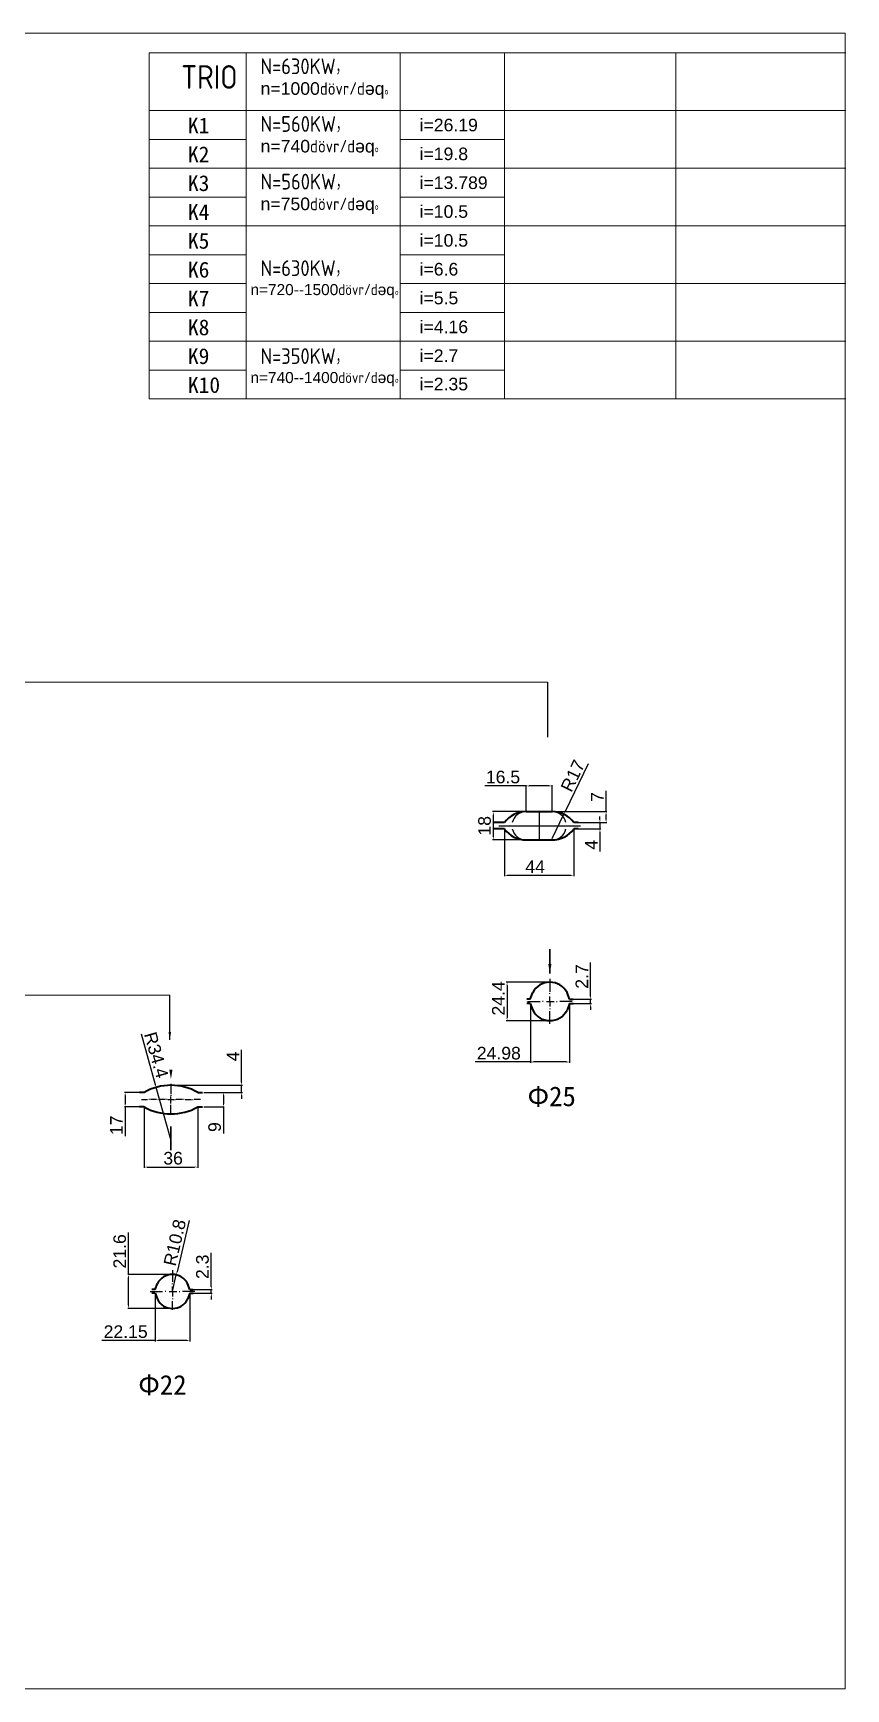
# Model space of a CAD drawing. Header units: millimetres. Extents: x 1526 to 31626, y -4643 to 9189.
# Drawn here: x 24522 to 25553, y 764 to 2865 of the extents above; entities that cross this region are included whole.
import ezdxf

# ---------------------------------------------------------------- set-up
doc = ezdxf.new("R2010")
doc.units = ezdxf.units.MM
doc.linetypes.add('ACAD_ISO02W100', pattern=[15, 12, -3])
for name, color, linetype, lineweight in [('apm2', 6, 'Continuous', 30), ('Main', 1, 'Continuous', 40), ('T', 5, 'ACAD_ISO02W100', 30), ('размерные', 7, 'Continuous', 25), ('图层4', 250, 'Continuous', 13)]:
    doc.layers.add(name, color=color, linetype=linetype, lineweight=lineweight)
doc.layers.add('Layer1', color=3, linetype='Continuous')
doc.layers.add('осевая', color=4, linetype='Continuous')
doc.styles.add('s4v4', font='arial.ttf', dxfattribs={"height": 16})
doc.styles.get("Standard").update_dxf_attribs({"font": 'arial.ttf'})
doc.styles.add('工程字', font='gbenor.shx', dxfattribs={"bigfont": 'gbcbig.shx'})
doc.dimstyles.new('ISO-25', dxfattribs={"dimtxt": 2.5, "dimasz": 2.5, "dimexe": 1.25, "dimexo": 0.625, "dimtad": 1, "dimtxsty": 'Standard', "dimcen": 2.5, "dimadec": 0, "dimazin": 0, "dimtfac": 1, "dimtmove": 0, "dimatfit": 3, "dimfxl": 1, "dimarcsym": 0})
doc.dimstyles.new('ISO-25$0', dxfattribs={"dimscale": 2, "dimtxt": 4, "dimasz": 3, "dimexe": 0.5, "dimexo": 0, "dimgap": 1, "dimtad": 1, "dimtxsty": 'Standard', "dimcen": 3, "dimclrd": 150, "dimclre": 150, "dimadec": 0, "dimazin": 0, "dimtfac": 1, "dimtmove": 0, "dimatfit": 3, "dimfxl": 1, "dimlwd": -1, "dimarcsym": 0})
doc.dimstyles.new('ISO-25$4', dxfattribs={"dimscale": 3, "dimtxt": 4, "dimasz": 1, "dimexe": 0, "dimexo": 1, "dimtad": 1, "dimtih": 1, "dimtoh": 1, "dimtxsty": 'Standard', "dimcen": 2, "dimclrd": 5, "dimclre": 5, "dimclrt": 3, "dimadec": 0, "dimazin": 0, "dimtfac": 1, "dimtmove": 0, "dimatfit": 3, "dimfxl": 1, "dimarcsym": 0})

# ---------------------------------------------------------------- blocks, each defined once
blk = doc.blocks.new('*D811')
at = {"layer": 'Defpoints', "color": 0, "transparency": 16777216}
for p in [(25152.8, 1633.5), (25202.6, 1633.5), (25202.6, 1559.4)]:
    blk.add_point(p, dxfattribs=at)
at = {"layer": '图层4', "color": 0, "lineweight": -2, "transparency": 16777216}
for p, q in [((25152.8, 1633.5), (25152.8, 1558.4)), ((25202.6, 1633.5), (25202.6, 1558.4)), ((25152.8, 1559.4), (25082.6, 1559.4)), ((25198.6, 1559.4), (25156.8, 1559.4))]:
    blk.add_line(p, q, dxfattribs=at)
at = {"layer": '图层4', "color": 0, "transparency": 16777216}
for points in [[(25156.8, 1560), (25156.8, 1558.7), (25152.8, 1559.4)], [(25198.6, 1560), (25198.6, 1558.7), (25202.6, 1559.4)]]:
    blk.add_solid(points, dxfattribs=at)
at = {"layer": '图层4', "color": 0, "lineweight": 13, "transparency": 16777216, "insert": (25112.8, 1570.5), "char_height": 16, "attachment_point": 5}
blk.add_mtext('24.98', dxfattribs=at)
blk = doc.blocks.new('*D812')
at = {"layer": 'Defpoints', "color": 0, "transparency": 16777216}
for p in [(25206.1, 1638.9), (25229.3, 1638.9), (25207, 1633.5)]:
    blk.add_point(p, dxfattribs=at)
at = {"layer": '图层4', "color": 0, "lineweight": -2, "transparency": 16777216}
for p, q in [((25229.3, 1642.9), (25229.3, 1685.6)), ((25206.1, 1638.9), (25230.3, 1638.9)), ((25229.3, 1633.5), (25229.3, 1638.9)), ((25207, 1633.5), (25230.3, 1633.5)), ((25229.3, 1629.5), (25229.3, 1625.5))]:
    blk.add_line(p, q, dxfattribs=at)
at = {"layer": '图层4', "color": 0, "transparency": 16777216}
for points in [[(25228.6, 1642.9), (25229.9, 1642.9), (25229.3, 1638.9)], [(25228.6, 1629.5), (25229.9, 1629.5), (25229.3, 1633.5)]]:
    blk.add_solid(points, dxfattribs=at)
at = {"layer": '图层4', "color": 0, "lineweight": 13, "transparency": 16777216, "insert": (25218.2, 1667.9), "char_height": 16, "attachment_point": 5, "rotation": 90}
blk.add_mtext('2.7', dxfattribs=at)
blk = doc.blocks.new('*D813')
at = {"layer": 'Defpoints', "color": 0, "transparency": 16777216}
for p in [(25177.7, 1660.6), (25123.3, 1611.8), (25177.7, 1611.8)]:
    blk.add_point(p, dxfattribs=at)
at = {"layer": '图层4', "color": 0, "lineweight": -2, "transparency": 16777216}
for p, q in [((25177.7, 1660.6), (25122.3, 1660.6)), ((25123.3, 1656.6), (25123.3, 1615.8)), ((25177.7, 1611.8), (25122.3, 1611.8))]:
    blk.add_line(p, q, dxfattribs=at)
at = {"layer": '图层4', "color": 0, "transparency": 16777216}
for points in [[(25122.6, 1656.6), (25123.9, 1656.6), (25123.3, 1660.6)], [(25122.6, 1615.8), (25123.9, 1615.8), (25123.3, 1611.8)]]:
    blk.add_solid(points, dxfattribs=at)
at = {"layer": '图层4', "color": 0, "lineweight": 13, "transparency": 16777216, "insert": (25112.2, 1640.1), "char_height": 16, "attachment_point": 5, "rotation": 90}
blk.add_mtext('24.4', dxfattribs=at)
blk = doc.blocks.new('*D814')
at = {"layer": 'Defpoints', "color": 0, "transparency": 16777216}
for p in [(24724.8, 1270.5), (24724.8, 1265.9), (24747.9, 1270.5)]:
    blk.add_point(p, dxfattribs=at)
at = {"layer": '图层4', "color": 0, "lineweight": -2, "transparency": 16777216}
for p, q in [((24747.9, 1274.5), (24747.9, 1317.2)), ((24724.8, 1270.5), (24748.9, 1270.5)), ((24724.8, 1265.9), (24748.9, 1265.9)), ((24747.9, 1265.9), (24747.9, 1270.5)), ((24747.9, 1261.9), (24747.9, 1257.9))]:
    blk.add_line(p, q, dxfattribs=at)
at = {"layer": '图层4', "color": 0, "transparency": 16777216}
for points in [[(24747.2, 1274.5), (24748.6, 1274.5), (24747.9, 1270.5)], [(24747.2, 1261.9), (24748.6, 1261.9), (24747.9, 1265.9)]]:
    blk.add_solid(points, dxfattribs=at)
at = {"layer": '图层4', "color": 0, "lineweight": 13, "transparency": 16777216, "insert": (24736.7, 1299.5), "char_height": 16, "attachment_point": 5, "rotation": 90}
blk.add_mtext('2.3', dxfattribs=at)
blk = doc.blocks.new('*D815')
at = {"layer": 'Defpoints', "color": 0, "transparency": 16777216}
for p in [(24676.5, 1265.9), (24720.7, 1265.9), (24720.7, 1205.9)]:
    blk.add_point(p, dxfattribs=at)
at = {"layer": '图层4', "color": 0, "lineweight": -2, "transparency": 16777216}
for p, q in [((24676.5, 1265.9), (24676.5, 1204.9)), ((24720.7, 1265.9), (24720.7, 1204.9)), ((24676.5, 1205.9), (24609, 1205.9)), ((24716.7, 1205.9), (24680.5, 1205.9))]:
    blk.add_line(p, q, dxfattribs=at)
at = {"layer": '图层4', "color": 0, "transparency": 16777216}
for points in [[(24680.5, 1206.6), (24680.5, 1205.2), (24676.5, 1205.9)], [(24716.7, 1206.6), (24716.7, 1205.2), (24720.7, 1205.9)]]:
    blk.add_solid(points, dxfattribs=at)
at = {"layer": '图层4', "color": 0, "lineweight": 13, "transparency": 16777216, "insert": (24639.2, 1217.1), "char_height": 16, "attachment_point": 5}
blk.add_mtext('22.15', dxfattribs=at)
blk = doc.blocks.new('*D816')
at = {"layer": 'Defpoints', "color": 0, "transparency": 16777216}
for p in [(24698.6, 1289.8), (24642.9, 1246.6), (24698.7, 1246.6)]:
    blk.add_point(p, dxfattribs=at)
at = {"layer": '图层4', "color": 0, "lineweight": -2, "transparency": 16777216}
for p, q in [((24642.9, 1289.8), (24642.9, 1343)), ((24698.6, 1289.8), (24641.9, 1289.8)), ((24642.9, 1250.6), (24642.9, 1285.8)), ((24698.7, 1246.6), (24641.9, 1246.6))]:
    blk.add_line(p, q, dxfattribs=at)
at = {"layer": '图层4', "color": 0, "transparency": 16777216}
for points in [[(24642.2, 1285.8), (24643.6, 1285.8), (24642.9, 1289.8)], [(24642.2, 1250.6), (24643.6, 1250.6), (24642.9, 1246.6)]]:
    blk.add_solid(points, dxfattribs=at)
at = {"layer": '图层4', "color": 0, "lineweight": 13, "transparency": 16777216, "insert": (24631.7, 1319.1), "char_height": 16, "attachment_point": 5, "rotation": 90}
blk.add_mtext('21.6', dxfattribs=at)
blk = doc.blocks.new('*D817')
at = {"layer": 'Defpoints', "color": 0, "transparency": 16777216}
for p in [(24738.2, 1520.8), (24763.4, 1520.8), (24738.2, 1502.4)]:
    blk.add_point(p, dxfattribs=at)
at = {"layer": '图层4', "color": 0, "lineweight": -2, "transparency": 16777216}
for p, q in [((24738.2, 1520.8), (24764.4, 1520.8)), ((24763.4, 1516.8), (24763.4, 1506.4)), ((24738.2, 1502.4), (24764.4, 1502.4)), ((24763.4, 1502.4), (24763.4, 1468.6))]:
    blk.add_line(p, q, dxfattribs=at)
at = {"layer": '图层4', "color": 0, "transparency": 16777216}
for points in [[(24762.7, 1516.8), (24764.1, 1516.8), (24763.4, 1520.8)], [(24762.7, 1506.4), (24764.1, 1506.4), (24763.4, 1502.4)]]:
    blk.add_solid(points, dxfattribs=at)
at = {"layer": '图层4', "color": 0, "lineweight": 13, "transparency": 16777216, "insert": (24752.2, 1476.8), "char_height": 16, "attachment_point": 5, "rotation": 90}
blk.add_mtext('9', dxfattribs=at)
blk = doc.blocks.new('*D818')
at = {"layer": 'Defpoints', "color": 0, "transparency": 16777216}
for p in [(24659.7, 1520.8), (24638.6, 1502.4), (24659.7, 1502.4)]:
    blk.add_point(p, dxfattribs=at)
at = {"layer": '图层4', "color": 0, "lineweight": -2, "transparency": 16777216}
for p, q in [((24659.7, 1520.8), (24637.6, 1520.8)), ((24638.6, 1516.8), (24638.6, 1506.4)), ((24659.7, 1502.4), (24637.6, 1502.4)), ((24638.6, 1502.4), (24638.6, 1465.3))]:
    blk.add_line(p, q, dxfattribs=at)
at = {"layer": '图层4', "color": 0, "transparency": 16777216}
for points in [[(24637.9, 1516.8), (24639.2, 1516.8), (24638.6, 1520.8)], [(24637.9, 1506.4), (24639.2, 1506.4), (24638.6, 1502.4)]]:
    blk.add_solid(points, dxfattribs=at)
at = {"layer": '图层4', "color": 0, "lineweight": 13, "transparency": 16777216, "insert": (24627.5, 1479), "char_height": 16, "attachment_point": 5, "rotation": 90}
blk.add_mtext('17', dxfattribs=at)
blk = doc.blocks.new('*D819')
at = {"layer": 'Defpoints', "color": 0, "transparency": 16777216}
for p in [(24662.7, 1502.4), (24730.7, 1502.4), (24730.7, 1426)]:
    blk.add_point(p, dxfattribs=at)
at = {"layer": '图层4', "color": 0, "lineweight": -2, "transparency": 16777216}
for p, q in [((24662.7, 1502.4), (24662.7, 1425)), ((24730.7, 1502.4), (24730.7, 1425)), ((24666.7, 1426), (24726.7, 1426))]:
    blk.add_line(p, q, dxfattribs=at)
at = {"layer": '图层4', "color": 0, "transparency": 16777216}
for points in [[(24666.7, 1426.7), (24666.7, 1425.4), (24662.7, 1426)], [(24726.7, 1426.7), (24726.7, 1425.4), (24730.7, 1426)]]:
    blk.add_solid(points, dxfattribs=at)
at = {"layer": '图层4', "color": 0, "lineweight": 13, "transparency": 16777216, "insert": (24699.4, 1437.2), "char_height": 16, "attachment_point": 5}
blk.add_mtext('36', dxfattribs=at)
blk = doc.blocks.new('*D820')
at = {"layer": 'Defpoints', "color": 0, "transparency": 16777216}
for p in [(24696.7, 1529.8), (24748, 1520.8), (24786.3, 1529.8)]:
    blk.add_point(p, dxfattribs=at)
at = {"layer": '图层4', "color": 0, "lineweight": -2, "transparency": 16777216}
for p, q in [((24786.3, 1533.8), (24786.3, 1575)), ((24696.7, 1529.8), (24787.3, 1529.8)), ((24748, 1520.8), (24787.3, 1520.8)), ((24786.3, 1520.8), (24786.3, 1529.8)), ((24786.3, 1516.8), (24786.3, 1512.8))]:
    blk.add_line(p, q, dxfattribs=at)
at = {"layer": '图层4', "color": 0, "transparency": 16777216}
for points in [[(24785.6, 1533.8), (24786.9, 1533.8), (24786.3, 1529.8)], [(24785.6, 1516.8), (24786.9, 1516.8), (24786.3, 1520.8)]]:
    blk.add_solid(points, dxfattribs=at)
at = {"layer": '图层4', "color": 0, "lineweight": 13, "transparency": 16777216, "insert": (24775.3, 1566.5), "char_height": 16, "attachment_point": 5, "rotation": 90}
blk.add_mtext('4', dxfattribs=at)
blk = doc.blocks.new('*D821')
at = {"layer": 'Defpoints', "color": 0, "transparency": 16777216}
for p in [(25180.5, 1877.1), (25248.9, 1877.1), (25213.3, 1863.1)]:
    blk.add_point(p, dxfattribs=at)
at = {"layer": '图层4', "color": 0, "lineweight": -2, "transparency": 16777216}
for p, q in [((25248.9, 1877.1), (25248.9, 1903.6)), ((25180.5, 1877.1), (25249.9, 1877.1)), ((25248.9, 1867.1), (25248.9, 1873.1)), ((25213.3, 1863.1), (25249.9, 1863.1))]:
    blk.add_line(p, q, dxfattribs=at)
at = {"layer": '图层4', "color": 0, "transparency": 16777216}
for points in [[(25248.3, 1873.1), (25249.6, 1873.1), (25248.9, 1877.1)], [(25248.3, 1867.1), (25249.6, 1867.1), (25248.9, 1863.1)]]:
    blk.add_solid(points, dxfattribs=at)
at = {"layer": '图层4', "color": 0, "lineweight": 13, "transparency": 16777216, "insert": (25237.9, 1895.5), "char_height": 16, "attachment_point": 5, "rotation": 90}
blk.add_mtext('7', dxfattribs=at)
blk = doc.blocks.new('*D822')
at = {"layer": 'Defpoints', "color": 0, "transparency": 16777216}
for p in [(25147.5, 1909.7), (25147.5, 1877.1), (25180.5, 1877.1)]:
    blk.add_point(p, dxfattribs=at)
at = {"layer": '图层4', "color": 0, "lineweight": -2, "transparency": 16777216}
for p, q in [((25147.5, 1909.7), (25095, 1909.7)), ((25147.5, 1877.1), (25147.5, 1910.7)), ((25176.5, 1909.7), (25151.5, 1909.7)), ((25180.5, 1877.1), (25180.5, 1910.7))]:
    blk.add_line(p, q, dxfattribs=at)
at = {"layer": '图层4', "color": 0, "transparency": 16777216}
for points in [[(25151.5, 1910.4), (25151.5, 1909.1), (25147.5, 1909.7)], [(25176.5, 1910.4), (25176.5, 1909.1), (25180.5, 1909.7)]]:
    blk.add_solid(points, dxfattribs=at)
at = {"layer": '图层4', "color": 0, "lineweight": 13, "transparency": 16777216, "insert": (25118.1, 1920.9), "char_height": 16, "attachment_point": 5}
blk.add_mtext('16.5', dxfattribs=at)
blk = doc.blocks.new('*D823')
at = {"layer": 'Defpoints', "color": 0, "transparency": 16777216}
for p in [(25195.3, 1873.7), (25180.5, 1843.1)]:
    blk.add_point(p, dxfattribs=at)
at = {"layer": '图层4', "color": 0, "lineweight": -2, "transparency": 16777216}
for p, q in [((25226.2, 1937.7), (25197, 1877.3)), ((25180.5, 1843.1), (25195.3, 1873.7))]:
    blk.add_line(p, q, dxfattribs=at)
at = {"layer": '图层4', "color": 0, "transparency": 16777216}
blk.add_solid([(25196.4, 1877.6), (25197.6, 1877.1), (25195.3, 1873.7)], dxfattribs=at)
at = {"layer": '图层4', "color": 0, "lineweight": 13, "transparency": 16777216, "insert": (25206.6, 1922.6), "char_height": 16, "attachment_point": 5, "rotation": 64.2077}
blk.add_mtext('R17', dxfattribs=at)
blk = doc.blocks.new('*D824')
at = {"layer": 'Defpoints', "color": 0, "transparency": 16777216}
for p in [(25212.6, 1855.1), (25213.3, 1863.1), (25241.1, 1855.1)]:
    blk.add_point(p, dxfattribs=at)
at = {"layer": '图层4', "color": 0, "lineweight": -2, "transparency": 16777216}
for p, q in [((25241.1, 1867.1), (25241.1, 1871.1)), ((25212.6, 1855.1), (25242.1, 1855.1)), ((25213.3, 1863.1), (25242.1, 1863.1)), ((25241.1, 1863.1), (25241.1, 1855.1)), ((25241.1, 1851.1), (25241.1, 1826.5))]:
    blk.add_line(p, q, dxfattribs=at)
at = {"layer": '图层4', "color": 0, "transparency": 16777216}
for points in [[(25240.5, 1867.1), (25241.8, 1867.1), (25241.1, 1863.1)], [(25240.5, 1851.1), (25241.8, 1851.1), (25241.1, 1855.1)]]:
    blk.add_solid(points, dxfattribs=at)
at = {"layer": '图层4', "color": 0, "lineweight": 13, "transparency": 16777216, "insert": (25230.1, 1835), "char_height": 16, "attachment_point": 5, "rotation": 90}
blk.add_mtext('4', dxfattribs=at)
blk = doc.blocks.new('*D825')
at = {"layer": 'Defpoints', "color": 0, "transparency": 16777216}
for p in [(25105.9, 1877.1), (25147.5, 1877.1), (25147.5, 1841.1)]:
    blk.add_point(p, dxfattribs=at)
at = {"layer": '图层4', "color": 0, "lineweight": -2, "transparency": 16777216}
for p, q in [((25147.5, 1877.1), (25104.9, 1877.1)), ((25105.9, 1845.1), (25105.9, 1873.1)), ((25147.5, 1841.1), (25104.9, 1841.1))]:
    blk.add_line(p, q, dxfattribs=at)
at = {"layer": '图层4', "color": 0, "transparency": 16777216}
for points in [[(25105.2, 1873.1), (25106.5, 1873.1), (25105.9, 1877.1)], [(25105.2, 1845.1), (25106.5, 1845.1), (25105.9, 1841.1)]]:
    blk.add_solid(points, dxfattribs=at)
at = {"layer": '图层4', "color": 0, "lineweight": 13, "transparency": 16777216, "insert": (25094.7, 1859.1), "char_height": 16, "attachment_point": 5, "rotation": 90}
blk.add_mtext('18', dxfattribs=at)
blk = doc.blocks.new('*D826')
at = {"layer": 'Defpoints', "color": 0, "transparency": 16777216}
for p in [(25120, 1855.1), (25208, 1855.1), (25120, 1796.2)]:
    blk.add_point(p, dxfattribs=at)
at = {"layer": '图层4', "color": 0, "lineweight": -2, "transparency": 16777216}
for p, q in [((25120, 1855.1), (25120, 1795.2)), ((25208, 1855.1), (25208, 1795.2)), ((25204, 1796.2), (25124, 1796.2))]:
    blk.add_line(p, q, dxfattribs=at)
at = {"layer": '图层4', "color": 0, "transparency": 16777216}
for points in [[(25124, 1796.8), (25124, 1795.5), (25120, 1796.2)], [(25204, 1796.8), (25204, 1795.5), (25208, 1796.2)]]:
    blk.add_solid(points, dxfattribs=at)
at = {"layer": '图层4', "color": 0, "lineweight": 13, "transparency": 16777216, "insert": (25158.9, 1807.2), "char_height": 16, "attachment_point": 5}
blk.add_mtext('44', dxfattribs=at)
blk = doc.blocks.new('*D898')
at = {"layer": 'Defpoints', "color": 0, "transparency": 16777216}
for p in [(24703.5, 1289.2), (24698.6, 1268.2)]:
    blk.add_point(p, dxfattribs=at)
at = {"layer": '图层4', "color": 0, "lineweight": -2, "transparency": 16777216}
for p, q in [((24719.6, 1358.3), (24704.4, 1293.1)), ((24698.6, 1268.2), (24703.5, 1289.2))]:
    blk.add_line(p, q, dxfattribs=at)
at = {"layer": '图层4', "color": 0, "transparency": 16777216}
blk.add_solid([(24703.8, 1293.3), (24705.1, 1293), (24703.5, 1289.2)], dxfattribs=at)
at = {"layer": '图层4', "color": 0, "lineweight": 13, "transparency": 16777216, "insert": (24701.6, 1330.2), "char_height": 16, "attachment_point": 5, "rotation": 76.9061}
blk.add_mtext('R10.8', dxfattribs=at)
blk = doc.blocks.new('*D899')
at = {"layer": 'Defpoints', "color": 0, "transparency": 16777216}
for p in [(24677.9, 1527.2), (24696.7, 1461)]:
    blk.add_point(p, dxfattribs=at)
at = {"layer": '图层4', "color": 0, "lineweight": -2, "transparency": 16777216}
for p, q in [((24658.7, 1595.3), (24676.8, 1531)), ((24696.7, 1461), (24677.9, 1527.2))]:
    blk.add_line(p, q, dxfattribs=at)
at = {"layer": '图层4', "color": 0, "transparency": 16777216}
blk.add_solid([(24677.5, 1531.2), (24676.2, 1530.9), (24677.9, 1527.2)], dxfattribs=at)
at = {"layer": '图层4', "color": 0, "lineweight": 13, "transparency": 16777216, "insert": (24678, 1568.2), "char_height": 16, "attachment_point": 5, "rotation": 285.7911}
blk.add_mtext('R34.4', dxfattribs=at)

msp = doc.modelspace()

# ---------------------------------------------------------------- linework, layer by layer
at = {"lineweight": 13}
for p, q in [((24669.11364, 2839.92629), (25553.26644, 2839.92629)), ((24669.11364, 2839.92629), (24669.11364, 2400.84149)), ((24792.28795, 2839.92629), (24792.28795, 2400.84149)), ((24987.69303, 2839.92629), (24987.69303, 2400.84149)), ((25119.82578, 2839.92629), (25119.82578, 2400.84149)), ((25337.26644, 2839.92629), (25337.26644, 2400.84149)), ((24669.11364, 2766.74549), (25553.26644, 2766.74549)), ((24669.11364, 2693.56469), (25553.26644, 2693.56469)), ((24669.11364, 2620.38389), (25553.26644, 2620.38389)), ((24669.11364, 2547.20309), (24792.28795, 2547.20309)), ((24987.69303, 2547.20309), (25553.26644, 2547.20309)), ((24669.11364, 2474.02229), (25553.26644, 2474.02229)), ((24669.11364, 2400.84149), (25553.26644, 2400.84149)), ((25174.56371, 2041.22824), (23647.26376, 2041.22824)), ((24071.59159, 1644.3276), (24695.24071, 1644.3276))]:
    msp.add_line(p, q, dxfattribs=at)
at = {"color": 0, "lineweight": 13}
for p, q in [((24669.11364, 2730.15509), (24792.28795, 2730.15509)), ((24987.69303, 2730.15509), (25119.82578, 2730.15509)), ((24669.11364, 2656.97429), (24792.28795, 2656.97429)), ((24987.69303, 2656.97429), (25119.82578, 2656.97429)), ((24669.11364, 2583.79349), (24792.28795, 2583.79349)), ((24987.69303, 2583.79349), (25119.82578, 2583.79349)), ((24669.11364, 2510.61269), (24792.28795, 2510.61269)), ((24987.69303, 2510.61269), (25119.82578, 2510.61269)), ((24669.11364, 2437.43189), (24792.28795, 2437.43189)), ((24987.69303, 2437.43189), (25119.82578, 2437.43189))]:
    msp.add_line(p, q, dxfattribs=at)
at = {"color": 3, "linetype": 'ByBlock'}
for p, q in [((25177.58782, 1664.80536), (25177.58782, 1648.57513)), ((25177.58782, 1646.05882), (25177.58782, 1646.86389)), ((25177.58782, 1636.24105), (25177.58782, 1642.62962)), ((25149.13853, 1636.24105), (25165.0711, 1636.24105)), ((25169.14923, 1636.24105), (25168.34416, 1636.24105)), ((25173.28923, 1636.24105), (25182.09304, 1636.24105)), ((25177.58782, 1636.24105), (25177.58782, 1629.85249)), ((25177.58782, 1627.10551), (25177.58782, 1626.30044)), ((25177.58782, 1607.67675), (25177.58782, 1623.90698)), ((25182.09304, 1636.24105), (25182.89811, 1636.24105)), ((25186.02641, 1636.24105), (25186.83148, 1636.24105)), ((25206.03711, 1636.24105), (25190.10454, 1636.24105)), ((24696.66103, 1531.86956), (24696.66103, 1520.966)), ((24696.66103, 1529.36956), (24696.66103, 1518.466)), ((24696.66103, 1519.88005), (24696.66103, 1519.13456)), ((24696.66103, 1517.38005), (24696.66103, 1516.63456)), ((24696.66103, 1507.64231), (24696.66103, 1515.54861)), ((24659.19321, 1511.59546), (24667.09951, 1511.59546)), ((24669.2449, 1511.59546), (24668.49941, 1511.59546)), ((24678.51956, 1511.59546), (24670.61326, 1511.59546)), ((24679.88792, 1511.59546), (24680.63341, 1511.59546)), ((24689.93962, 1511.59546), (24682.03332, 1511.59546)), ((24691.6965, 1511.59546), (24690.951, 1511.59546)), ((24692.70788, 1511.59546), (24700.61418, 1511.59546)), ((24696.66103, 1505.81087), (24696.66103, 1506.55636)), ((24696.66103, 1494.66538), (24696.66103, 1504.72492)), ((24701.62557, 1511.59546), (24702.37106, 1511.59546)), ((24711.28874, 1511.59546), (24703.38244, 1511.59546)), ((24713.43414, 1511.59546), (24712.68865, 1511.59546)), ((24714.8025, 1511.59546), (24722.7088, 1511.59546)), ((24724.07716, 1511.59546), (24724.82265, 1511.59546)), ((24734.09731, 1511.59546), (24726.19101, 1511.59546)), ((24698.62585, 1295.06832), (24698.62585, 1280.53438)), ((24670.17655, 1268.2003), (24686.10912, 1268.2003)), ((24690.18725, 1268.2003), (24689.38218, 1268.2003)), ((24694.32726, 1268.2003), (24703.13107, 1268.2003)), ((24698.62585, 1277.33584), (24698.62585, 1278.14091)), ((24698.62585, 1268.2003), (24698.62585, 1274.58886)), ((24698.62585, 1268.2003), (24698.62585, 1261.81174)), ((24703.13107, 1268.2003), (24703.93614, 1268.2003)), ((24707.06444, 1268.2003), (24707.86951, 1268.2003)), ((24727.07514, 1268.2003), (24711.14257, 1268.2003)), ((24698.62585, 1259.06476), (24698.62585, 1258.25969)), ((24698.62585, 1244.97333), (24698.62585, 1255.86623))]:
    msp.add_line(p, q, dxfattribs=at)
at = {"lineweight": 13}
msp.add_lwpolyline([(22300.15554, 2864.98897), (25552.1406, 2864.98897), (25552.1406, 763.88539), (22300.15554, 763.88539)], close=True, dxfattribs=at)
at = {"layer": 'apm2', "linetype": 'ByBlock'}
msp.add_line((24696.66103, 1477.51418), (24696.66103, 1447.582), dxfattribs=at)
msp.add_solid([(24698.66103, 1549.58612), (24694.66103, 1549.58612), (24696.66103, 1537.58612)], dxfattribs=at)
at = {"layer": 'Layer1'}
for centre, start, end in [((25147.46753, 1859.13071), 90, 167.16041159), ((25180.46753, 1859.13071), 12.83958841, 90), ((25147.46753, 1859.13071), 192.83958841, 270), ((25180.46753, 1859.13071), 270, 347.16041159)]:
    msp.add_arc(centre, 18, start, end, dxfattribs=at)
at = {"layer": 'Main'}
for p, q in [((25147.46753, 1877.13071), (25180.46753, 1877.13071)), ((25119.97207, 1863.13071), (25106.76455, 1863.13071)), ((25119.97207, 1855.13071), (25106.76455, 1855.13071)), ((25213.33224, 1863.13071), (25207.96298, 1863.13071)), ((25213.33224, 1855.13071), (25207.96298, 1855.13071)), ((25147.46753, 1841.13071), (25180.46753, 1841.13071)), ((25152.75757, 1638.94105), (25148.34675, 1638.94105)), ((25152.75757, 1638.94105), (25156.04018, 1647.49254)), ((25202.6247, 1638.94105), (25199.34209, 1647.49254)), ((25202.6247, 1638.94105), (25207.03552, 1638.94105)), ((25152.75757, 1633.54105), (25148.34675, 1633.54105)), ((25152.75757, 1633.54105), (25156.04018, 1624.98956)), ((25202.6247, 1633.54105), (25199.34209, 1624.98956)), ((25202.6247, 1633.54105), (25207.03552, 1633.54105)), ((24662.656, 1520.8043), (24656.656, 1520.8043)), ((24730.66606, 1520.8043), (24736.66606, 1520.8043)), ((24662.656, 1502.38661), (24656.656, 1502.38661)), ((24730.66606, 1502.38661), (24736.66606, 1502.38661)), ((24676.51873, 1270.5003), (24672.45506, 1270.5003)), ((24676.51873, 1265.9003), (24672.45506, 1265.9003)), ((24676.51873, 1270.5003), (24679.4588, 1278.15943)), ((24676.51873, 1265.9003), (24679.4588, 1258.24117)), ((24720.73296, 1270.5003), (24717.79289, 1278.15943)), ((24720.73296, 1265.9003), (24717.79289, 1258.24117)), ((24720.73296, 1270.5003), (24724.79663, 1270.5003)), ((24720.73296, 1265.9003), (24724.79663, 1265.9003))]:
    msp.add_line(p, q, dxfattribs=at)
for centre, radius, start, end in [((25147.46753, 1843.13071), 34, 90, 143.96812093), ((25180.46753, 1843.13071), 34, 36.03187907, 90), ((25147.46753, 1875.13071), 34, 216.03187907, 270), ((25180.46753, 1875.13071), 34, 270, 323.96812093), ((25177.69114, 1636.24105), 24.4, 27.45983396, 152.54016604), ((25177.69114, 1636.24105), 24.4, 207.45983396, 332.54016604), ((24696.66103, 1460.99546), 68.8, 60.37909063, 119.62090937), ((24696.66103, 1562.19546), 68.8, 240.37909063, 299.62090937), ((24698.62585, 1268.2003), 21.6, 27.45622458, 152.54377542), ((24698.62585, 1268.2003), 21.6, 207.45622458, 332.54377542)]:
    msp.add_arc(centre, radius, start, end, dxfattribs=at)
at = {"layer": 'T', "linetype": 'ByBlock'}
msp.add_line((25177.58782, 1671.68191), (25177.57892, 1702.3844), dxfattribs=at)
msp.add_solid([(25179.58782, 1683.68191), (25175.58782, 1683.68191), (25177.58782, 1671.68191)], dxfattribs=at)
at = {"layer": 'осевая', "lineweight": 25}
for p, q in [((25163.96753, 1877.13071), (25163.96753, 1841.13071)), ((25112.67713, 1859.13071), (25216.49823, 1859.13071))]:
    msp.add_line(p, q, dxfattribs=at)
at = {"layer": 'размерные'}
msp.add_line((25174.56371, 2041.22824), (25174.56371, 1971.42973), dxfattribs=at)

# ---------------------------------------------------------------- texts
at = {"color": 0, "lineweight": 13, "attachment_point": 1, "style": '工程字'}
for s, insert, char_height, width in [('{\\H2x;\\C4;TRIO}', (24709.71775, 2824.33023), 15, 155.2084529), ('{\\H1.333x;\\C4;N=630KW，}', (24810.44579, 2832.86155), 15, 233.1805187), ('{\\fSimSun|b0|i0|c134|p2;\\C4;K1}', (24718.24083, 2757.79357), 20, 233.1805187), ('{\\H1.333x;\\C4;N=560KW，}', (24810.44579, 2759.68075), 15, 233.1805187), ('{\\fSimSun|b0|i0|c134|p2;\\C4;K2}', (24718.24083, 2721.20317), 20, 233.1805187), ('{\\fSimSun|b0|i0|c134|p2;\\C4;K3}', (24718.24083, 2684.61277), 20, 233.1805187), ('{\\H1.333x;\\C4;N=560KW，}', (24810.44579, 2686.49995), 15, 233.1805187), ('{\\fSimSun|b0|i0|c134|p2;\\C4;K4}', (24718.24083, 2648.02237), 20, 233.1805187), ('{\\fSimSun|b0|i0|c134|p2;\\C4;K5}', (24718.24083, 2611.43197), 20, 233.1805187), ('{\\fSimSun|b0|i0|c134|p2;\\C4;K6}', (24718.24083, 2574.84157), 20, 233.1805187), ('{\\H1.333x;\\C4;N=630KW，}', (24810.44579, 2576.72875), 15, 233.1805187), ('{\\fSimSun|b0|i0|c134|p2;\\C4;K7}', (24718.24083, 2538.25117), 20, 233.1805187), ('{\\fSimSun|b0|i0|c134|p2;\\C4;K8}', (24718.24083, 2501.66077), 20, 233.1805187), ('{\\fSimSun|b0|i0|c134|p2;\\H0.9998x;\\C4;K9\\C256;}', (24718.24083, 2465.07037), 20, 233.1805187), ('{\\H1.333x;\\C4;N=350KW，}', (24810.44579, 2465.12573), 15, 233.1805187), ('{\\fSimSun|b0|i0|c134|p2;\\C4;K10}', (24718.24083, 2428.47997), 20, 233.1805187)]:
    msp.add_mtext(s, dxfattribs=dict(at, insert=insert, char_height=char_height, width=width))
at = {"lineweight": 13, "char_height": 25, "width": 145.8888889, "attachment_point": 1}
for s, insert in [('{\\fSimSun|b0|i0|c134|p54;\\C1;Φ2\\fSimSun|b0|i0|c0|p54;5}', (25149.25358, 1528.27866)), ('{\\fSimSun|b0|i0|c134|p54;\\C1;Φ2\\fSimSun|b0|i0|c0|p54;2}', (24655.24931, 1162.15053))]:
    msp.add_mtext(s, dxfattribs=dict(at, insert=insert))
at = {"layer": 'размерные', "style": 's4v4'}
for s, p in [('i=26.19', (25012.23917, 2740.36142)), ('i=19.8', (25012.23917, 2703.77102)), ('i=13.789', (25012.23917, 2667.18062)), ('i=10.5', (25012.23917, 2630.59022)), ('i=10.5', (25012.23917, 2593.99982)), ('i=6.6', (25012.23917, 2557.40942)), ('i=5.5', (25012.23917, 2520.81902)), ('i=4.16', (25012.23917, 2484.22862)), ('i=2.7', (25012.23917, 2447.63822)), ('i=2.35', (25012.23917, 2411.67091))]:
    msp.add_text(s, height=16, dxfattribs=at).set_placement(p)
at = {"layer": 'размерные', "width": 233.1805187, "attachment_point": 1, "style": 's4v4'}
for s, insert, char_height in [('{\\C4;n=1000\\Fgbenor,gbcbig|c238;dövr/d\\fArial|b0|i0|c238|p34;əq\\Fgbenor,gbcbig|c134;。}', (24810.44579, 2802.67697), 16), ('{\\C4;n=740\\Fgbenor,gbcbig|c238;dövr/d\\fArial|b0|i0|c238|p34;əq\\Fgbenor,gbcbig|c134;。}', (24810.44579, 2729.49617), 16), ('{\\C4;n=750\\Fgbenor,gbcbig|c238;dövr/d\\fArial|b0|i0|c238|p34;əq\\Fgbenor,gbcbig|c134;。}', (24810.44579, 2656.31537), 16), ('{\\C4;n=720--1500\\Fgbenor,gbcbig|c238;dövr/d\\fArial|b0|i0|c238|p34;əq\\Fgbenor,gbcbig|c134;。}', (24797.57476, 2546.54417), 14), ('{\\C4;n=740--1400\\Fgbenor,gbcbig|c238;dövr/d\\fArial|b0|i0|c238|p34;əq\\Fgbenor,gbcbig|c134;。}', (24797.57476, 2434.94116), 14)]:
    msp.add_mtext(s, dxfattribs=dict(at, insert=insert, char_height=char_height))

# ---------------------------------------------------------------- dimensions: what is measured, and where the dimension line sits
at = {"layer": '图层4', "color": 0, "lineweight": 13}
dim = msp.add_radius_dim(center=(25180.46753, 1843.13071), mpoint=(25195.26129, 1873.74352), text='R17', dimstyle='ISO-25$4', override={"dimscale": 1, "dimtxt": 16, "dimasz": 4, "dimexe": 1, "dimexo": 0, "dimgap": 3, "dimtih": 0, "dimtoh": 0, "dimcen": 2.5, "dimclrd": 0, "dimclre": 0, "dimclrt": 0}, dxfattribs=at)
dim.commit()
dim.dimension.update_dxf_attribs({"geometry": '*D823', "text_midpoint": (25216.53497, 1917.76525), "dimtype": 164})
for base, p1, p2, text, picture, middle in [((25147.46753, 1909.72605), (25180.46753, 1877.13071), (25147.46753, 1877.13071), '16.5', '*D822', (25118.13419, 1909.72605)), ((25119.97207, 1796.15659), (25207.96298, 1855.13071), (25119.97207, 1855.13071), '44', '*D826', (25158.90064, 1796.15659)), ((25202.6247, 1559.37171), (25152.75757, 1633.54105), (25202.6247, 1633.54105), '24.98', '*D811', (25112.75757, 1559.37171)), ((24730.66606, 1426.03379), (24662.676, 1502.38661), (24730.66606, 1502.38661), '36', '*D819', (24699.42315, 1426.03379)), ((24720.73296, 1205.90374), (24676.51873, 1265.9003), (24720.73296, 1265.9003), '22.15', '*D815', (24639.1854, 1205.90374))]:
    dim = msp.add_linear_dim(base=base, p1=p1, p2=p2, text=text, dimstyle='ISO-25$0', override={"dimscale": 1, "dimtxt": 16, "dimasz": 4, "dimexe": 1, "dimgap": 3, "dimcen": 2.5, "dimclrd": 0, "dimclre": 0, "dimlwd": 65534}, dxfattribs=at)
    dim.commit()
    dim.dimension.update_dxf_attribs({"geometry": picture, "text_midpoint": middle, "dimtype": 160})
for base, p1, p2, text, picture, middle in [((25248.93744, 1877.13071), (25213.33224, 1863.13071), (25180.46753, 1877.13071), '7', '*D821', (25248.93744, 1895.46404)), ((25241.12387, 1855.13071), (25213.33224, 1863.13071), (25212.63233, 1855.13071), '4', '*D824', (25241.12387, 1834.9885)), ((25229.28079, 1638.94105), (25207.03552, 1633.54105), (25206.10552, 1638.94105), '2.7', '*D812', (25229.28079, 1667.94105)), ((25123.26672, 1611.84105), (25177.69114, 1660.64105), (25177.69114, 1611.84105), '24.4', '*D813', (25123.26672, 1640.09536)), ((24786.27934, 1529.79546), (24748.04955, 1520.8043), (24696.66103, 1529.79546), '4', '*D820', (24786.27934, 1566.46212)), ((24638.58019, 1502.38661), (24659.656, 1520.8043), (24659.656, 1502.38661), '17', '*D818', (24638.58019, 1479.04673)), ((24763.41476, 1520.8043), (24738.22276, 1502.38661), (24738.22276, 1520.8043), '9', '*D817', (24763.41476, 1476.82019)), ((24642.90534, 1246.60055), (24698.62585, 1289.8003), (24698.72916, 1246.60055), '21.6', '*D816', (24642.90534, 1319.13363)), ((24747.90099, 1270.5003), (24724.79663, 1265.9003), (24724.79663, 1270.5003), '2.3', '*D814', (24747.90099, 1299.5003))]:
    dim = msp.add_linear_dim(base=base, p1=p1, p2=p2, angle=90, text=text, dimstyle='ISO-25$0', override={"dimscale": 1, "dimtxt": 16, "dimasz": 4, "dimexe": 1, "dimgap": 3, "dimcen": 2.5, "dimclrd": 0, "dimclre": 0, "dimlwd": 65534}, dxfattribs=at)
    dim.commit()
    dim.dimension.update_dxf_attribs({"geometry": picture, "text_midpoint": middle, "dimtype": 160})
dim = msp.add_linear_dim(base=(25105.87901, 1877.13071), p1=(25147.46753, 1841.13071), p2=(25147.46753, 1877.13071), angle=90, text='18', dimstyle='ISO-25$0', override={"dimscale": 1, "dimtxt": 16, "dimasz": 4, "dimexe": 1, "dimgap": 3, "dimcen": 2.5, "dimclrd": 0, "dimclre": 0, "dimlwd": 65534}, dxfattribs=at)
dim.commit()
dim.dimension.update_dxf_attribs({"geometry": '*D825', "text_midpoint": (25094.70984, 1859.13071)})
for center, mpoint, text, picture, middle in [((24696.66103, 1460.99546), (24677.9384, 1527.19896), 'R34.4', '*D899', (24677.96829, 1568.15665)), ((24698.62585, 1268.2003), (24703.51927, 1289.2387), 'R10.8', '*D898', (24701.57847, 1330.19621))]:
    dim = msp.add_radius_dim(center=center, mpoint=mpoint, text=text, dimstyle='ISO-25$4', override={"dimscale": 1, "dimtxt": 16, "dimasz": 4, "dimexe": 1, "dimexo": 0, "dimgap": 3, "dimtih": 0, "dimtoh": 0, "dimcen": 2.5, "dimclrd": 0, "dimclre": 0, "dimclrt": 0}, dxfattribs=at)
    dim.commit()
    dim.dimension.update_dxf_attribs({"geometry": picture, "text_midpoint": middle})

# ---------------------------------------------------------------- leaders
at = {"layer": '图层4', "color": 1, "lineweight": 13}
msp.add_leader([(24695.24071, 1587.47965), (24695.24071, 1644.3276)], dimstyle='ISO-25', override={"dimtxt": 7, "dimasz": 10, "dimexe": 1, "dimexo": 0, "dimgap": 2.5}, dxfattribs=at)

doc.saveas('drawing.dxf')
